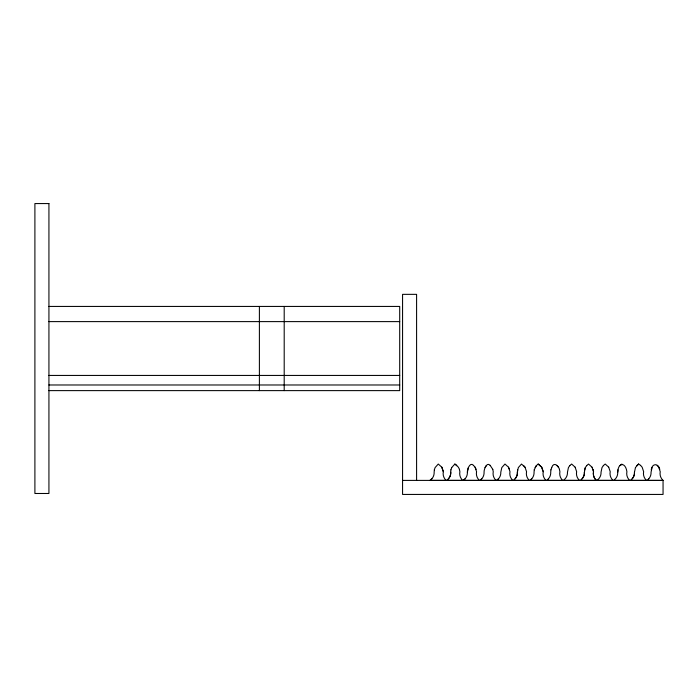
<?xml version="1.0" encoding="UTF-8"?>
<svg xmlns="http://www.w3.org/2000/svg" width="698" height="698" viewBox="0 0 698 698"><rect width="100%" height="100%" fill="white"/><g stroke="black" fill="none" stroke-linecap="round" stroke-linejoin="round"><path stroke-width="1.05" d="M434.365 469.833L434.139 472.214A9.161 9.161 0 0 1 431.826 478.828L430.012 480.39L446.144 480.399A9.161 9.161 0 0 1 443.326 471.7L441.808 467.198L438.274 464.039L435.116 467.573L434.322 469.833M459.406 469.37L459.886 471.717A9.161 9.161 0 0 0 462.748 480.416L446.572 480.399L448.43 478.845A9.161 9.161 0 0 0 450.751 472.232L450.925 469.841M473.488 465.392L475.094 467.198L476.568 471.7A9.161 9.161 0 0 0 479.43 480.399L463.254 480.39L465.069 478.828A9.161 9.161 0 0 0 467.381 472.214C467.084 469.379 470.12 461.483 473.532 465.392M496.06 480.416L479.936 480.399L481.742 478.845A9.161 9.161 0 0 0 484.063 472.232C483.862 469.422 486.776 461.483 490.205 465.4M517.584 469.841L517.41 472.232A9.161 9.161 0 0 1 515.089 478.845L513.239 480.399L529.363 480.416A9.161 9.161 0 0 1 526.554 471.717L525.027 467.215L521.493 464.057L518.335 467.59L517.366 472.232A9.161 9.161 0 0 1 515.045 478.845M534.267 469.833L534.049 472.214A9.161 9.161 0 0 1 531.728 478.828L529.913 480.39L546.045 480.399A9.161 9.161 0 0 1 543.227 471.7L541.709 467.198L538.219 464.039L536.361 465.601L534.223 469.833M550.94 469.841L550.722 472.232A9.161 9.161 0 0 1 548.401 478.845M592.017 467.215L593.501 471.717A9.161 9.161 0 0 0 596.397 480.416L580.23 480.399L582.08 478.845A9.161 9.161 0 0 0 584.4 472.232L585.325 467.59L586.713 465.618M617.756 472.232C617.974 462.416 625.487 461.806 626.9 471.717A9.161 9.161 0 0 0 629.762 480.416L613.586 480.399L615.435 478.845A9.161 9.161 0 0 0 617.713 472.232L617.931 469.841M646.453 480.399L630.32 480.39L632.179 478.828A9.161 9.161 0 0 0 634.456 472.214L635.468 467.573M450.882 469.841L451.719 467.59M468.393 467.573L467.381 472.214M550.905 469.841L551.734 467.59M584.575 469.841L585.369 467.59M651.234 469.841C651.984 463.245 658.327 462.879 659.793 469.37M652.063 467.59L651.051 472.232A9.161 9.161 0 0 1 648.739 478.845M451.676 467.59L454.878 464.057L456.85 465.4M485.031 467.59L486.375 465.618M535.061 467.573L536.404 465.601M551.69 467.59C553.54 461.648 558.313 465.269 559.464 469.37M569.821 465.601L568.434 467.573L567.465 472.214A9.161 9.161 0 0 1 565.144 478.828L563.33 480.39L579.462 480.399M603.395 465.601L602.008 467.573L601.039 472.214A9.161 9.161 0 0 1 598.718 478.828L596.903 480.39L613.036 480.399A9.161 9.161 0 0 1 610.218 471.7L608.7 467.198M635.424 467.573L638.626 464.039L636.812 465.601M430.055 480.39L431.87 478.828M463.298 480.39L465.112 478.828M479.98 480.399L481.786 478.845M496.671 480.39L498.485 478.828A9.161 9.161 0 0 0 500.798 472.214L501.81 467.573L504.977 464.039L508.502 467.198L509.985 471.7A9.161 9.161 0 0 0 512.847 480.399L496.671 480.39L498.529 478.828M529.957 480.39L531.771 478.828M548.445 478.845L546.595 480.399L562.728 480.416A9.161 9.161 0 0 1 559.909 471.717L559.421 469.37M569.777 465.601L571.636 464.039L575.169 467.198M586.669 465.618L588.527 464.057L592.061 467.215M603.351 465.601L605.21 464.039L608.743 467.198M620.068 465.618L621.883 464.057M648.782 478.845L646.924 480.399L663.056 480.416L663.056 494.437L402.563 494.437L402.563 294.347L416.593 294.347L416.593 480.399M48.93 306.431L399.701 306.431L399.701 390.618L48.93 390.618M48.93 321.612L399.701 321.612M48.93 375.437L399.701 375.437M48.93 384.982L399.701 384.982M454.878 464.057L458.411 467.215L459.45 469.37M538.175 464.039L541.709 467.198L543.227 471.7M634.456 472.214L634.491 472.214A9.161 9.161 0 0 1 632.179 478.828M450.707 472.232L450.751 472.232A9.161 9.161 0 0 1 448.386 478.845M584.357 472.232L584.4 472.232A9.161 9.161 0 0 1 582.036 478.845M402.563 480.399L663.1 480.416A9.161 9.161 0 0 1 660.238 471.717L658.72 467.215L657.158 465.4M638.583 464.039L640.598 465.392M640.555 465.392L642.16 467.198L643.635 471.7A9.161 9.161 0 0 0 646.496 480.399M556.83 465.4L558.383 467.215M523.465 465.4L525.027 467.215M490.162 465.4L492.805 469.37M575.126 467.198L576.644 471.7A9.161 9.161 0 0 0 579.506 480.399M508.467 467.198L509.496 469.353M475.094 467.198L476.123 469.353M441.851 467.198L443.326 471.7M593.099 469.37L593.544 471.717A9.161 9.161 0 0 0 596.354 480.416M492.762 469.37L493.25 471.717A9.161 9.161 0 0 0 496.104 480.416M284.199 306.431L284.199 390.618M259.394 306.431L259.394 390.618M48.93 203.563L34.9 203.563L34.9 493.486L48.93 493.486L48.93 203.563"/></g></svg>
